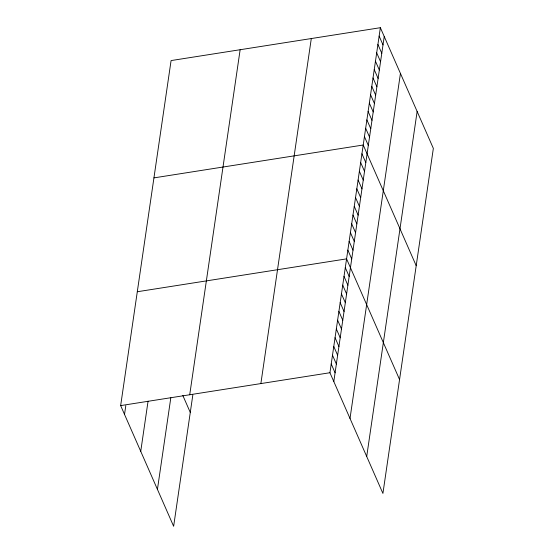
<?xml version="1.0" encoding="UTF-8"?>
<svg xmlns="http://www.w3.org/2000/svg" width="554" height="554" viewBox="0 0 554 554"><rect width="100%" height="100%" fill="white"/><g stroke="black" fill="none" stroke-linecap="round" stroke-linejoin="round"><path stroke-width="0.83" d="M192.84 394.919L173.637 526.3L120.654 405.604L171.082 60.573L380.363 27.7L433.346 148.396L382.918 493.427L329.935 372.731L380.363 27.7M124.525 414.42L125.806 405.66M140.737 451.344L148.063 401.179M157.433 489.383L170.812 397.814M189.717 394.76L240.145 49.721M260.872 383.583L311.3 38.545M333.806 381.547L384.234 36.516M350.01 418.471L400.438 73.433M366.706 456.51L417.134 111.472M153.943 177.882L363.216 145.01L416.199 265.705M137.302 291.743L346.575 258.87L399.559 379.566M120.654 405.604L329.935 372.731M379.137 36.079L383.008 44.895M377.911 44.459L381.782 53.274M376.685 52.838L380.556 61.653M375.46 61.217L379.331 70.033M374.241 69.596L378.105 78.412M373.015 77.975L376.886 86.791M371.789 86.355L375.66 95.17M370.564 94.734L374.435 103.55M369.338 103.113L373.209 111.929M368.112 111.493L371.983 120.308M366.886 119.872L370.758 128.687M365.668 128.251L369.532 137.067M364.442 136.63L368.313 145.446M361.935 153.77L365.806 162.585M360.654 162.53L364.525 171.345M359.373 171.29L363.244 180.105M358.099 180.043L361.963 188.859M356.818 188.803L360.682 197.619M355.536 197.563L359.408 206.379M354.255 206.323L358.126 215.139M352.974 215.077L356.845 223.892M351.693 223.837L355.564 232.652M350.412 232.597L354.283 241.412M349.138 241.357L353.002 250.173M347.857 250.117L351.728 258.933M345.294 267.63L349.165 276.446M344.013 276.391L347.884 285.206M342.732 285.151L346.603 293.966M341.451 293.904L345.322 302.719M340.177 302.664L344.041 311.48M338.896 311.424L342.767 320.24M337.615 320.184L341.486 329M336.333 328.938L340.204 337.753M335.052 337.698L338.923 346.513M333.771 346.458L337.642 355.273M332.497 355.218L336.361 364.033M331.216 363.978L335.08 372.794M182.827 395.459L190.278 412.439"/></g></svg>
